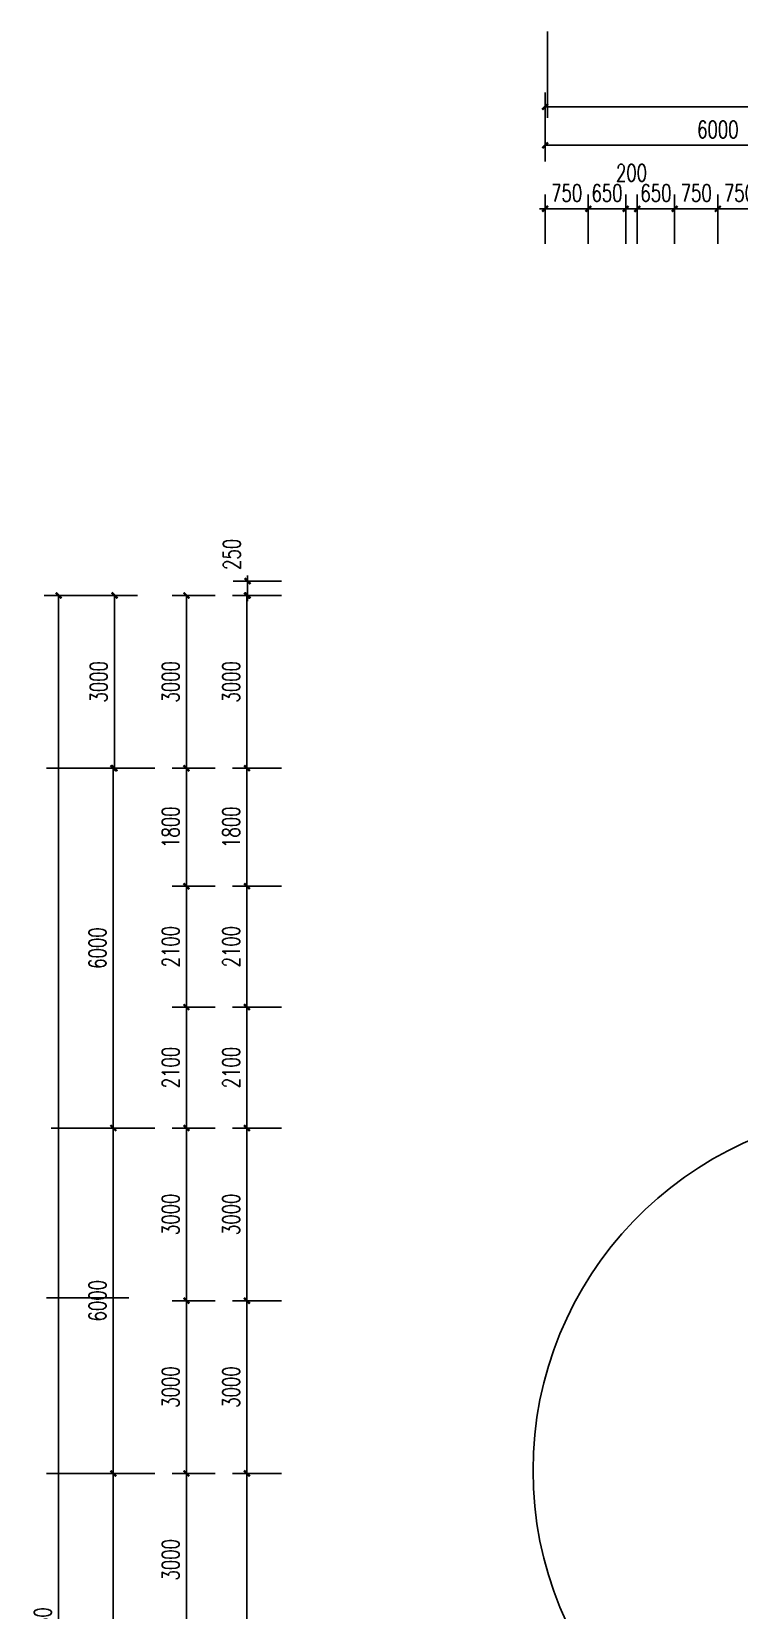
# Model space of a CAD drawing. Header units: millimetres. Extents: x -150677 to 588340, y -254013 to 149700.
# Drawn here: x 143642 to 155936, y -96336 to -68911 of the extents above; entities that cross this region are included whole.
import ezdxf

# ---------------------------------------------------------------- set-up
doc = ezdxf.new("R2010")
doc.units = ezdxf.units.MM
doc.header["$LTSCALE"] = 10
doc.header["$MEASUREMENT"] = 0
doc.layers.add('PUB_DIM', color=3, linetype='Continuous')
doc.styles.add('_TCH_DIM_T3', font='SIMPLEX', dxfattribs={"width": 0.705882, "bigfont": 'GBCBIG'})
doc.dimstyles.new('_TCH_ARCH&&100', dxfattribs={"dimtxt": 297.5, "dimasz": 100, "dimexe": 250, "dimexo": 300, "dimgap": 126.25, "dimtad": 1, "dimdec": 0, "dimzin": 0, "dimdsep": 46, "dimtxsty": '_TCH_DIM_T3', "dimblk": 'ARCHTICK', "dimcen": 0.09, "dimclrt": 7, "dimazin": 2, "dimtfac": 1, "dimtdec": 0, "dimtix": 1, "dimtmove": 2, "dimatfit": 3, "dimfxl": 1, "dimtolj": 1, "dimtzin": 0, "dimarcsym": 0})

# ---------------------------------------------------------------- blocks, each defined once
blk = doc.blocks.new('_ArchTick')
at = {"color": 0, "linetype": 'ByBlock', "const_width": 0.4}
blk.add_lwpolyline([(-0.5, -0.5), (0.5, 0.5)], dxfattribs=at)
blk = doc.blocks.new('*D513')
at = {"layer": 'Defpoints', "color": 0, "transparency": 16777216}
for p in [(147383, -93956), (148281, -93956), (148281, -99956)]:
    blk.add_point(p, dxfattribs=at)
at = {"layer": 'PUB_DIM', "color": 0, "lineweight": -2, "transparency": 16777216}
for p, q in [((147981, -93956), (147133, -93956)), ((147383, -99956), (147383, -93956)), ((147981, -99956), (147133, -99956))]:
    blk.add_line(p, q, dxfattribs=at)
at = {"layer": 'PUB_DIM', "color": 0, "lineweight": -2, "transparency": 16777216, "xscale": 100, "yscale": 100, "zscale": 100}
for p, rotation in [((147383, -93956), 90), ((147383, -99956), 270)]:
    blk.add_blockref('_ArchTick', p, dxfattribs=dict(at, rotation=rotation))
at = {"layer": 'PUB_DIM', "color": 7, "transparency": 16777216, "insert": (147108, -96956), "char_height": 297.5, "attachment_point": 5, "rotation": 90, "style": '_TCH_DIM_T3'}
blk.add_mtext('\\A1;6000', dxfattribs=at)
blk = doc.blocks.new('*D514')
at = {"layer": 'Defpoints', "color": 0, "transparency": 16777216}
for p in [(147383, -90956), (148281, -90956), (148281, -93956)]:
    blk.add_point(p, dxfattribs=at)
at = {"layer": 'PUB_DIM', "color": 0, "lineweight": -2, "transparency": 16777216}
for p, q in [((147981, -90956), (147133, -90956)), ((147383, -93956), (147383, -90956)), ((147981, -93956), (147133, -93956))]:
    blk.add_line(p, q, dxfattribs=at)
at = {"layer": 'PUB_DIM', "color": 0, "lineweight": -2, "transparency": 16777216, "xscale": 100, "yscale": 100, "zscale": 100}
for p, rotation in [((147383, -90956), 90), ((147383, -93956), 270)]:
    blk.add_blockref('_ArchTick', p, dxfattribs=dict(at, rotation=rotation))
at = {"layer": 'PUB_DIM', "color": 7, "transparency": 16777216, "insert": (147108, -92456), "char_height": 297.5, "attachment_point": 5, "rotation": 90, "style": '_TCH_DIM_T3'}
blk.add_mtext('\\A1;3000', dxfattribs=at)
blk = doc.blocks.new('*D515')
at = {"layer": 'Defpoints', "color": 0, "transparency": 16777216}
for p in [(147383, -87956), (148281, -87956), (148281, -90956)]:
    blk.add_point(p, dxfattribs=at)
at = {"layer": 'PUB_DIM', "color": 0, "lineweight": -2, "transparency": 16777216}
for p, q in [((147981, -87956), (147133, -87956)), ((147383, -90956), (147383, -87956)), ((147981, -90956), (147133, -90956))]:
    blk.add_line(p, q, dxfattribs=at)
at = {"layer": 'PUB_DIM', "color": 0, "lineweight": -2, "transparency": 16777216, "xscale": 100, "yscale": 100, "zscale": 100}
for p, rotation in [((147383, -87956), 90), ((147383, -90956), 270)]:
    blk.add_blockref('_ArchTick', p, dxfattribs=dict(at, rotation=rotation))
at = {"layer": 'PUB_DIM', "color": 7, "transparency": 16777216, "insert": (147108, -89456), "char_height": 297.5, "attachment_point": 5, "rotation": 90, "style": '_TCH_DIM_T3'}
blk.add_mtext('\\A1;3000', dxfattribs=at)
blk = doc.blocks.new('*D516')
at = {"layer": 'Defpoints', "color": 0, "transparency": 16777216}
for p in [(147383, -85856), (148281, -85856), (148281, -87956)]:
    blk.add_point(p, dxfattribs=at)
at = {"layer": 'PUB_DIM', "color": 0, "lineweight": -2, "transparency": 16777216}
for p, q in [((147981, -85856), (147133, -85856)), ((147383, -87956), (147383, -85856)), ((147981, -87956), (147133, -87956))]:
    blk.add_line(p, q, dxfattribs=at)
at = {"layer": 'PUB_DIM', "color": 0, "lineweight": -2, "transparency": 16777216, "xscale": 100, "yscale": 100, "zscale": 100}
for p, rotation in [((147383, -85856), 90), ((147383, -87956), 270)]:
    blk.add_blockref('_ArchTick', p, dxfattribs=dict(at, rotation=rotation))
at = {"layer": 'PUB_DIM', "color": 7, "transparency": 16777216, "insert": (147108, -86906), "char_height": 297.5, "attachment_point": 5, "rotation": 90, "style": '_TCH_DIM_T3'}
blk.add_mtext('\\A1;2100', dxfattribs=at)
blk = doc.blocks.new('*D517')
at = {"layer": 'Defpoints', "color": 0, "transparency": 16777216}
for p in [(147383, -83756), (148281, -83756), (148281, -85856)]:
    blk.add_point(p, dxfattribs=at)
at = {"layer": 'PUB_DIM', "color": 0, "lineweight": -2, "transparency": 16777216}
for p, q in [((147981, -83756), (147133, -83756)), ((147383, -85856), (147383, -83756)), ((147981, -85856), (147133, -85856))]:
    blk.add_line(p, q, dxfattribs=at)
at = {"layer": 'PUB_DIM', "color": 0, "lineweight": -2, "transparency": 16777216, "xscale": 100, "yscale": 100, "zscale": 100}
for p, rotation in [((147383, -83756), 90), ((147383, -85856), 270)]:
    blk.add_blockref('_ArchTick', p, dxfattribs=dict(at, rotation=rotation))
at = {"layer": 'PUB_DIM', "color": 7, "transparency": 16777216, "insert": (147108, -84806), "char_height": 297.5, "attachment_point": 5, "rotation": 90, "style": '_TCH_DIM_T3'}
blk.add_mtext('\\A1;2100', dxfattribs=at)
blk = doc.blocks.new('*D518')
at = {"layer": 'Defpoints', "color": 0, "transparency": 16777216}
for p in [(147383, -81706), (148281, -81706), (148281, -83756)]:
    blk.add_point(p, dxfattribs=at)
at = {"layer": 'PUB_DIM', "color": 0, "lineweight": -2, "transparency": 16777216}
for p, q in [((147981, -81706), (147133, -81706)), ((147383, -83756), (147383, -81706)), ((147981, -83756), (147133, -83756))]:
    blk.add_line(p, q, dxfattribs=at)
at = {"layer": 'PUB_DIM', "color": 0, "lineweight": -2, "transparency": 16777216, "xscale": 100, "yscale": 100, "zscale": 100}
for p, rotation in [((147383, -81706), 90), ((147383, -83756), 270)]:
    blk.add_blockref('_ArchTick', p, dxfattribs=dict(at, rotation=rotation))
at = {"layer": 'PUB_DIM', "color": 7, "transparency": 16777216, "insert": (147108, -82731), "char_height": 297.5, "attachment_point": 5, "rotation": 90, "style": '_TCH_DIM_T3'}
blk.add_mtext('\\A1;1800', dxfattribs=at)
blk = doc.blocks.new('*D519')
at = {"layer": 'Defpoints', "color": 0, "transparency": 16777216}
for p in [(147383, -78706), (148281, -78706), (148281, -81706)]:
    blk.add_point(p, dxfattribs=at)
at = {"layer": 'PUB_DIM', "color": 0, "lineweight": -2, "transparency": 16777216}
for p, q in [((147981, -78706), (147133, -78706)), ((147383, -81706), (147383, -78706)), ((147981, -81706), (147133, -81706))]:
    blk.add_line(p, q, dxfattribs=at)
at = {"layer": 'PUB_DIM', "color": 0, "lineweight": -2, "transparency": 16777216, "xscale": 100, "yscale": 100, "zscale": 100}
for p, rotation in [((147383, -78706), 90), ((147383, -81706), 270)]:
    blk.add_blockref('_ArchTick', p, dxfattribs=dict(at, rotation=rotation))
at = {"layer": 'PUB_DIM', "color": 7, "transparency": 16777216, "insert": (147108, -80206), "char_height": 297.5, "attachment_point": 5, "rotation": 90, "style": '_TCH_DIM_T3'}
blk.add_mtext('\\A1;3000', dxfattribs=at)
blk = doc.blocks.new('*D527')
at = {"layer": 'Defpoints', "color": 0, "transparency": 16777216}
for p in [(146332, -93956), (147133, -93956), (147133, -96956)]:
    blk.add_point(p, dxfattribs=at)
at = {"layer": 'PUB_DIM', "color": 0, "lineweight": -2, "transparency": 16777216}
for p, q in [((146833, -93956), (146082, -93956)), ((146332, -96956), (146332, -93956)), ((146833, -96956), (146082, -96956))]:
    blk.add_line(p, q, dxfattribs=at)
at = {"layer": 'PUB_DIM', "color": 0, "lineweight": -2, "transparency": 16777216, "xscale": 100, "yscale": 100, "zscale": 100}
for p, rotation in [((146332, -93956), 90), ((146332, -96956), 270)]:
    blk.add_blockref('_ArchTick', p, dxfattribs=dict(at, rotation=rotation))
at = {"layer": 'PUB_DIM', "color": 7, "transparency": 16777216, "insert": (146057, -95456), "char_height": 297.5, "attachment_point": 5, "rotation": 90, "style": '_TCH_DIM_T3'}
blk.add_mtext('\\A1;3000', dxfattribs=at)
blk = doc.blocks.new('*D528')
at = {"layer": 'Defpoints', "color": 0, "transparency": 16777216}
for p in [(146332, -90956), (147133, -90956), (147133, -93956)]:
    blk.add_point(p, dxfattribs=at)
at = {"layer": 'PUB_DIM', "color": 0, "lineweight": -2, "transparency": 16777216}
for p, q in [((146833, -90956), (146082, -90956)), ((146332, -93956), (146332, -90956)), ((146833, -93956), (146082, -93956))]:
    blk.add_line(p, q, dxfattribs=at)
at = {"layer": 'PUB_DIM', "color": 0, "lineweight": -2, "transparency": 16777216, "xscale": 100, "yscale": 100, "zscale": 100}
for p, rotation in [((146332, -90956), 90), ((146332, -93956), 270)]:
    blk.add_blockref('_ArchTick', p, dxfattribs=dict(at, rotation=rotation))
at = {"layer": 'PUB_DIM', "color": 7, "transparency": 16777216, "insert": (146057, -92456), "char_height": 297.5, "attachment_point": 5, "rotation": 90, "style": '_TCH_DIM_T3'}
blk.add_mtext('\\A1;3000', dxfattribs=at)
blk = doc.blocks.new('*D529')
at = {"layer": 'Defpoints', "color": 0, "transparency": 16777216}
for p in [(146332, -87956), (147133, -87956), (147133, -90956)]:
    blk.add_point(p, dxfattribs=at)
at = {"layer": 'PUB_DIM', "color": 0, "lineweight": -2, "transparency": 16777216}
for p, q in [((146833, -87956), (146082, -87956)), ((146332, -90956), (146332, -87956)), ((146833, -90956), (146082, -90956))]:
    blk.add_line(p, q, dxfattribs=at)
at = {"layer": 'PUB_DIM', "color": 0, "lineweight": -2, "transparency": 16777216, "xscale": 100, "yscale": 100, "zscale": 100}
for p, rotation in [((146332, -87956), 90), ((146332, -90956), 270)]:
    blk.add_blockref('_ArchTick', p, dxfattribs=dict(at, rotation=rotation))
at = {"layer": 'PUB_DIM', "color": 7, "transparency": 16777216, "insert": (146057, -89456), "char_height": 297.5, "attachment_point": 5, "rotation": 90, "style": '_TCH_DIM_T3'}
blk.add_mtext('\\A1;3000', dxfattribs=at)
blk = doc.blocks.new('*D530')
at = {"layer": 'Defpoints', "color": 0, "transparency": 16777216}
for p in [(146332, -85856), (147133, -85856), (147133, -87956)]:
    blk.add_point(p, dxfattribs=at)
at = {"layer": 'PUB_DIM', "color": 0, "lineweight": -2, "transparency": 16777216}
for p, q in [((146833, -85856), (146082, -85856)), ((146332, -87956), (146332, -85856)), ((146833, -87956), (146082, -87956))]:
    blk.add_line(p, q, dxfattribs=at)
at = {"layer": 'PUB_DIM', "color": 0, "lineweight": -2, "transparency": 16777216, "xscale": 100, "yscale": 100, "zscale": 100}
for p, rotation in [((146332, -85856), 90), ((146332, -87956), 270)]:
    blk.add_blockref('_ArchTick', p, dxfattribs=dict(at, rotation=rotation))
at = {"layer": 'PUB_DIM', "color": 7, "transparency": 16777216, "insert": (146057, -86906), "char_height": 297.5, "attachment_point": 5, "rotation": 90, "style": '_TCH_DIM_T3'}
blk.add_mtext('\\A1;2100', dxfattribs=at)
blk = doc.blocks.new('*D531')
at = {"layer": 'Defpoints', "color": 0, "transparency": 16777216}
for p in [(146332, -83756), (147133, -83756), (147133, -85856)]:
    blk.add_point(p, dxfattribs=at)
at = {"layer": 'PUB_DIM', "color": 0, "lineweight": -2, "transparency": 16777216}
for p, q in [((146833, -83756), (146082, -83756)), ((146332, -85856), (146332, -83756)), ((146833, -85856), (146082, -85856))]:
    blk.add_line(p, q, dxfattribs=at)
at = {"layer": 'PUB_DIM', "color": 0, "lineweight": -2, "transparency": 16777216, "xscale": 100, "yscale": 100, "zscale": 100}
for p, rotation in [((146332, -83756), 90), ((146332, -85856), 270)]:
    blk.add_blockref('_ArchTick', p, dxfattribs=dict(at, rotation=rotation))
at = {"layer": 'PUB_DIM', "color": 7, "transparency": 16777216, "insert": (146057, -84806), "char_height": 297.5, "attachment_point": 5, "rotation": 90, "style": '_TCH_DIM_T3'}
blk.add_mtext('\\A1;2100', dxfattribs=at)
blk = doc.blocks.new('*D532')
at = {"layer": 'Defpoints', "color": 0, "transparency": 16777216}
for p in [(146332, -81706), (147133, -81706), (147133, -83756)]:
    blk.add_point(p, dxfattribs=at)
at = {"layer": 'PUB_DIM', "color": 0, "lineweight": -2, "transparency": 16777216}
for p, q in [((146833, -81706), (146082, -81706)), ((146332, -83756), (146332, -81706)), ((146833, -83756), (146082, -83756))]:
    blk.add_line(p, q, dxfattribs=at)
at = {"layer": 'PUB_DIM', "color": 0, "lineweight": -2, "transparency": 16777216, "xscale": 100, "yscale": 100, "zscale": 100}
for p, rotation in [((146332, -81706), 90), ((146332, -83756), 270)]:
    blk.add_blockref('_ArchTick', p, dxfattribs=dict(at, rotation=rotation))
at = {"layer": 'PUB_DIM', "color": 7, "transparency": 16777216, "insert": (146057, -82731), "char_height": 297.5, "attachment_point": 5, "rotation": 90, "style": '_TCH_DIM_T3'}
blk.add_mtext('\\A1;1800', dxfattribs=at)
blk = doc.blocks.new('*D533')
at = {"layer": 'Defpoints', "color": 0, "transparency": 16777216}
for p in [(146332, -78706), (147133, -78706), (147133, -81706)]:
    blk.add_point(p, dxfattribs=at)
at = {"layer": 'PUB_DIM', "color": 0, "lineweight": -2, "transparency": 16777216}
for p, q in [((146833, -78706), (146082, -78706)), ((146332, -81706), (146332, -78706)), ((146833, -81706), (146082, -81706))]:
    blk.add_line(p, q, dxfattribs=at)
at = {"layer": 'PUB_DIM', "color": 0, "lineweight": -2, "transparency": 16777216, "xscale": 100, "yscale": 100, "zscale": 100}
for p, rotation in [((146332, -78706), 90), ((146332, -81706), 270)]:
    blk.add_blockref('_ArchTick', p, dxfattribs=dict(at, rotation=rotation))
at = {"layer": 'PUB_DIM', "color": 7, "transparency": 16777216, "insert": (146057, -80206), "char_height": 297.5, "attachment_point": 5, "rotation": 90, "style": '_TCH_DIM_T3'}
blk.add_mtext('\\A1;3000', dxfattribs=at)
blk = doc.blocks.new('*D537')
at = {"layer": 'Defpoints', "color": 0, "transparency": 16777216}
for p in [(145062, -93956), (146082, -93956), (146082, -99956)]:
    blk.add_point(p, dxfattribs=at)
at = {"layer": 'PUB_DIM', "color": 0, "lineweight": -2, "transparency": 16777216}
for p, q in [((145782, -93956), (144812, -93956)), ((145062, -99956), (145062, -93956)), ((145782, -99956), (144812, -99956))]:
    blk.add_line(p, q, dxfattribs=at)
at = {"layer": 'PUB_DIM', "color": 0, "lineweight": -2, "transparency": 16777216, "xscale": 100, "yscale": 100, "zscale": 100}
for p, rotation in [((145062, -93956), 90), ((145062, -99956), 270)]:
    blk.add_blockref('_ArchTick', p, dxfattribs=dict(at, rotation=rotation))
at = {"layer": 'PUB_DIM', "color": 7, "transparency": 16777216, "insert": (144787, -96956), "char_height": 297.5, "attachment_point": 5, "rotation": 90, "style": '_TCH_DIM_T3'}
blk.add_mtext('\\A1;6000', dxfattribs=at)
blk = doc.blocks.new('*D538')
at = {"layer": 'Defpoints', "color": 0, "transparency": 16777216}
for p in [(145062, -87956), (146082, -87956), (146082, -93956)]:
    blk.add_point(p, dxfattribs=at)
at = {"layer": 'PUB_DIM', "color": 0, "lineweight": -2, "transparency": 16777216}
for p, q in [((145782, -87956), (144812, -87956)), ((145062, -93956), (145062, -87956)), ((145782, -93956), (144812, -93956))]:
    blk.add_line(p, q, dxfattribs=at)
at = {"layer": 'PUB_DIM', "color": 0, "lineweight": -2, "transparency": 16777216, "xscale": 100, "yscale": 100, "zscale": 100}
for p, rotation in [((145062, -87956), 90), ((145062, -93956), 270)]:
    blk.add_blockref('_ArchTick', p, dxfattribs=dict(at, rotation=rotation))
at = {"layer": 'PUB_DIM', "color": 7, "transparency": 16777216, "insert": (144787, -90956), "char_height": 297.5, "attachment_point": 5, "rotation": 90, "style": '_TCH_DIM_T3'}
blk.add_mtext('\\A1;6000', dxfattribs=at)
blk = doc.blocks.new('*D539')
at = {"layer": 'Defpoints', "color": 0, "transparency": 16777216}
for p in [(145062, -81706), (146082, -81706), (146082, -87956)]:
    blk.add_point(p, dxfattribs=at)
at = {"layer": 'PUB_DIM', "color": 0, "lineweight": -2, "transparency": 16777216}
for p, q in [((145782, -81706), (144812, -81706)), ((145062, -87956), (145062, -81706)), ((145782, -87956), (144812, -87956))]:
    blk.add_line(p, q, dxfattribs=at)
at = {"layer": 'PUB_DIM', "color": 0, "lineweight": -2, "transparency": 16777216, "xscale": 100, "yscale": 100, "zscale": 100}
for p, rotation in [((145062, -81706), 90), ((145062, -87956), 270)]:
    blk.add_blockref('_ArchTick', p, dxfattribs=dict(at, rotation=rotation))
at = {"layer": 'PUB_DIM', "color": 7, "transparency": 16777216, "insert": (144787, -84831), "char_height": 297.5, "attachment_point": 5, "rotation": 90, "style": '_TCH_DIM_T3'}
blk.add_mtext('\\A1;6000', dxfattribs=at)
blk = doc.blocks.new('*D540')
at = {"layer": 'Defpoints', "color": 0, "transparency": 16777216}
for p in [(158561, -70886), (152561, -71468), (158561, -71468)]:
    blk.add_point(p, dxfattribs=at)
at = {"layer": 'PUB_DIM', "color": 0, "lineweight": -2, "transparency": 16777216}
for p, q in [((152561, -71168), (152561, -70636)), ((158561, -71168), (158561, -70636)), ((152561, -70886), (158561, -70886))]:
    blk.add_line(p, q, dxfattribs=at)
at = {"layer": 'PUB_DIM', "color": 0, "lineweight": -2, "transparency": 16777216, "xscale": 100, "yscale": 100, "zscale": 100, "rotation": 180}
blk.add_blockref('_ArchTick', (152561, -70886), dxfattribs=at)
at = {"layer": 'PUB_DIM', "color": 0, "lineweight": -2, "transparency": 16777216, "xscale": 100, "yscale": 100, "zscale": 100}
blk.add_blockref('_ArchTick', (158561, -70886), dxfattribs=at)
at = {"layer": 'PUB_DIM', "color": 7, "transparency": 16777216, "insert": (155561, -70611), "char_height": 297.5, "attachment_point": 5, "style": '_TCH_DIM_T3'}
blk.add_mtext('\\A1;6000', dxfattribs=at)
blk = doc.blocks.new('*D560')
at = {"layer": 'Defpoints', "color": 0, "transparency": 16777216}
for p in [(145083, -78706), (145782, -78706), (145782, -81706)]:
    blk.add_point(p, dxfattribs=at)
at = {"layer": 'PUB_DIM', "color": 0, "lineweight": -2, "transparency": 16777216}
for p, q in [((145482, -78706), (144833, -78706)), ((145083, -81706), (145083, -78706)), ((145482, -81706), (144833, -81706))]:
    blk.add_line(p, q, dxfattribs=at)
at = {"layer": 'PUB_DIM', "color": 0, "lineweight": -2, "transparency": 16777216, "xscale": 100, "yscale": 100, "zscale": 100}
for p, rotation in [((145083, -78706), 90), ((145083, -81706), 270)]:
    blk.add_blockref('_ArchTick', p, dxfattribs=dict(at, rotation=rotation))
at = {"layer": 'PUB_DIM', "color": 7, "transparency": 16777216, "insert": (144808, -80206), "char_height": 297.5, "attachment_point": 5, "rotation": 90, "style": '_TCH_DIM_T3'}
blk.add_mtext('\\A1;3000', dxfattribs=at)
blk = doc.blocks.new('*D562')
at = {"layer": 'Defpoints', "color": 0, "transparency": 16777216}
for p in [(213761, -70217), (152561, -70999), (213761, -70999)]:
    blk.add_point(p, dxfattribs=at)
at = {"layer": 'PUB_DIM', "color": 0, "lineweight": -2, "transparency": 16777216}
for p, q in [((152561, -70699), (152561, -69967)), ((213761, -70699), (213761, -69967)), ((152561, -70217), (213761, -70217))]:
    blk.add_line(p, q, dxfattribs=at)
at = {"layer": 'PUB_DIM', "color": 0, "lineweight": -2, "transparency": 16777216, "xscale": 100, "yscale": 100, "zscale": 100, "rotation": 180}
blk.add_blockref('_ArchTick', (152561, -70217), dxfattribs=at)
at = {"layer": 'PUB_DIM', "color": 0, "lineweight": -2, "transparency": 16777216, "xscale": 100, "yscale": 100, "zscale": 100}
blk.add_blockref('_ArchTick', (213761, -70217), dxfattribs=at)
at = {"layer": 'PUB_DIM', "color": 7, "transparency": 16777216, "insert": (183161, -69942), "char_height": 297.5, "attachment_point": 5, "style": '_TCH_DIM_T3'}
blk.add_mtext('\\A1;61200', dxfattribs=at)
blk = doc.blocks.new('*D563')
at = {"layer": 'Defpoints', "color": 0, "transparency": 16777216}
for p in [(147394, -78456), (148281, -78456), (148281, -78706)]:
    blk.add_point(p, dxfattribs=at)
at = {"layer": 'PUB_DIM', "color": 0, "lineweight": -2, "transparency": 16777216}
for p, q in [((147394, -78456), (147394, -78356)), ((147981, -78456), (147144, -78456)), ((147981, -78706), (147144, -78706)), ((147394, -78706), (147394, -78456)), ((147394, -78706), (147394, -78806))]:
    blk.add_line(p, q, dxfattribs=at)
at = {"layer": 'PUB_DIM', "color": 0, "lineweight": -2, "transparency": 16777216, "xscale": 100, "yscale": 100, "zscale": 100}
for p, rotation in [((147394, -78456), 270), ((147394, -78706), 90)]:
    blk.add_blockref('_ArchTick', p, dxfattribs=dict(at, rotation=rotation))
at = {"layer": 'PUB_DIM', "color": 7, "transparency": 16777216, "insert": (147119, -77992), "char_height": 297.5, "attachment_point": 5, "rotation": 90, "style": '_TCH_DIM_T3'}
blk.add_mtext('\\A1;250', dxfattribs=at)
blk = doc.blocks.new('*D564')
at = {"layer": 'Defpoints', "color": 0, "transparency": 16777216}
for p in [(144112, -78706), (145059, -78706), (145059, -114756)]:
    blk.add_point(p, dxfattribs=at)
at = {"layer": 'PUB_DIM', "color": 0, "lineweight": -2, "transparency": 16777216}
for p, q in [((144759, -78706), (143862, -78706)), ((144112, -114756), (144112, -78706)), ((144759, -114756), (143862, -114756))]:
    blk.add_line(p, q, dxfattribs=at)
at = {"layer": 'PUB_DIM', "color": 0, "lineweight": -2, "transparency": 16777216, "xscale": 100, "yscale": 100, "zscale": 100}
for p, rotation in [((144112, -78706), 90), ((144112, -114756), 270)]:
    blk.add_blockref('_ArchTick', p, dxfattribs=dict(at, rotation=rotation))
at = {"layer": 'PUB_DIM', "color": 7, "transparency": 16777216, "insert": (143837, -96731), "char_height": 297.5, "attachment_point": 5, "rotation": 90, "style": '_TCH_DIM_T3'}
blk.add_mtext('\\A1;36050', dxfattribs=at)
blk = doc.blocks.new('*D738')
at = {"layer": 'Defpoints', "color": 0, "transparency": 16777216}
for p in [(156311, -71990), (155561, -72898), (156311, -72898)]:
    blk.add_point(p, dxfattribs=at)
at = {"layer": 'PUB_DIM', "color": 0, "lineweight": -2, "transparency": 16777216}
for p, q in [((155561, -72598), (155561, -71740)), ((156311, -72598), (156311, -71740)), ((155561, -71990), (155461, -71990)), ((155561, -71990), (156311, -71990)), ((156311, -71990), (156411, -71990))]:
    blk.add_line(p, q, dxfattribs=at)
at = {"layer": 'PUB_DIM', "color": 0, "lineweight": -2, "transparency": 16777216, "xscale": 100, "yscale": 100, "zscale": 100}
blk.add_blockref('_ArchTick', (155561, -71990), dxfattribs=at)
at = {"layer": 'PUB_DIM', "color": 0, "lineweight": -2, "transparency": 16777216, "xscale": 100, "yscale": 100, "zscale": 100, "rotation": 180}
blk.add_blockref('_ArchTick', (156311, -71990), dxfattribs=at)
at = {"layer": 'PUB_DIM', "color": 7, "transparency": 16777216, "insert": (155936, -71715), "char_height": 297.5, "attachment_point": 5, "style": '_TCH_DIM_T3'}
blk.add_mtext('\\A1;750', dxfattribs=at)
blk = doc.blocks.new('*D739')
at = {"layer": 'Defpoints', "color": 0, "transparency": 16777216}
for p in [(155561, -71990), (154811, -72898), (155561, -72898)]:
    blk.add_point(p, dxfattribs=at)
at = {"layer": 'PUB_DIM', "color": 0, "lineweight": -2, "transparency": 16777216}
for p, q in [((154811, -72598), (154811, -71740)), ((155561, -72598), (155561, -71740)), ((154811, -71990), (154711, -71990)), ((154811, -71990), (155561, -71990)), ((155561, -71990), (155661, -71990))]:
    blk.add_line(p, q, dxfattribs=at)
at = {"layer": 'PUB_DIM', "color": 0, "lineweight": -2, "transparency": 16777216, "xscale": 100, "yscale": 100, "zscale": 100}
blk.add_blockref('_ArchTick', (154811, -71990), dxfattribs=at)
at = {"layer": 'PUB_DIM', "color": 0, "lineweight": -2, "transparency": 16777216, "xscale": 100, "yscale": 100, "zscale": 100, "rotation": 180}
blk.add_blockref('_ArchTick', (155561, -71990), dxfattribs=at)
at = {"layer": 'PUB_DIM', "color": 7, "transparency": 16777216, "insert": (155186, -71715), "char_height": 297.5, "attachment_point": 5, "style": '_TCH_DIM_T3'}
blk.add_mtext('\\A1;750', dxfattribs=at)
blk = doc.blocks.new('*D740')
at = {"layer": 'Defpoints', "color": 0, "transparency": 16777216}
for p in [(154811, -71990), (154161, -72898), (154811, -72898)]:
    blk.add_point(p, dxfattribs=at)
at = {"layer": 'PUB_DIM', "color": 0, "lineweight": -2, "transparency": 16777216}
for p, q in [((154161, -72598), (154161, -71740)), ((154811, -72598), (154811, -71740)), ((154161, -71990), (154061, -71990)), ((154161, -71990), (154811, -71990)), ((154811, -71990), (154911, -71990))]:
    blk.add_line(p, q, dxfattribs=at)
at = {"layer": 'PUB_DIM', "color": 0, "lineweight": -2, "transparency": 16777216, "xscale": 100, "yscale": 100, "zscale": 100}
blk.add_blockref('_ArchTick', (154161, -71990), dxfattribs=at)
at = {"layer": 'PUB_DIM', "color": 0, "lineweight": -2, "transparency": 16777216, "xscale": 100, "yscale": 100, "zscale": 100, "rotation": 180}
blk.add_blockref('_ArchTick', (154811, -71990), dxfattribs=at)
at = {"layer": 'PUB_DIM', "color": 7, "transparency": 16777216, "insert": (154486, -71715), "char_height": 297.5, "attachment_point": 5, "style": '_TCH_DIM_T3'}
blk.add_mtext('\\A1;650', dxfattribs=at)
blk = doc.blocks.new('*D741')
at = {"layer": 'Defpoints', "color": 0, "transparency": 16777216}
for p in [(154161, -71990), (153961, -72898), (154161, -72898)]:
    blk.add_point(p, dxfattribs=at)
at = {"layer": 'PUB_DIM', "color": 0, "lineweight": -2, "transparency": 16777216}
for p, q in [((153961, -72598), (153961, -71740)), ((154161, -72598), (154161, -71740)), ((153961, -71990), (153861, -71990)), ((153961, -71990), (154161, -71990)), ((154161, -71990), (154261, -71990))]:
    blk.add_line(p, q, dxfattribs=at)
at = {"layer": 'PUB_DIM', "color": 0, "lineweight": -2, "transparency": 16777216, "xscale": 100, "yscale": 100, "zscale": 100}
blk.add_blockref('_ArchTick', (153961, -71990), dxfattribs=at)
at = {"layer": 'PUB_DIM', "color": 0, "lineweight": -2, "transparency": 16777216, "xscale": 100, "yscale": 100, "zscale": 100, "rotation": 180}
blk.add_blockref('_ArchTick', (154161, -71990), dxfattribs=at)
at = {"layer": 'PUB_DIM', "color": 7, "transparency": 16777216, "insert": (154061, -71365), "char_height": 297.5, "attachment_point": 5, "style": '_TCH_DIM_T3'}
blk.add_mtext('\\A1;200', dxfattribs=at)
blk = doc.blocks.new('*D742')
at = {"layer": 'Defpoints', "color": 0, "transparency": 16777216}
for p in [(153961, -71990), (153311, -72898), (153961, -72898)]:
    blk.add_point(p, dxfattribs=at)
at = {"layer": 'PUB_DIM', "color": 0, "lineweight": -2, "transparency": 16777216}
for p, q in [((153311, -72598), (153311, -71740)), ((153961, -72598), (153961, -71740)), ((153311, -71990), (153211, -71990)), ((153311, -71990), (153961, -71990)), ((153961, -71990), (154061, -71990))]:
    blk.add_line(p, q, dxfattribs=at)
at = {"layer": 'PUB_DIM', "color": 0, "lineweight": -2, "transparency": 16777216, "xscale": 100, "yscale": 100, "zscale": 100}
blk.add_blockref('_ArchTick', (153311, -71990), dxfattribs=at)
at = {"layer": 'PUB_DIM', "color": 0, "lineweight": -2, "transparency": 16777216, "xscale": 100, "yscale": 100, "zscale": 100, "rotation": 180}
blk.add_blockref('_ArchTick', (153961, -71990), dxfattribs=at)
at = {"layer": 'PUB_DIM', "color": 7, "transparency": 16777216, "insert": (153636, -71715), "char_height": 297.5, "attachment_point": 5, "style": '_TCH_DIM_T3'}
blk.add_mtext('\\A1;650', dxfattribs=at)
blk = doc.blocks.new('*D743')
at = {"layer": 'Defpoints', "color": 0, "transparency": 16777216}
for p in [(153311, -71990), (152561, -72898), (153311, -72898)]:
    blk.add_point(p, dxfattribs=at)
at = {"layer": 'PUB_DIM', "color": 0, "lineweight": -2, "transparency": 16777216}
for p, q in [((152561, -72598), (152561, -71740)), ((153311, -72598), (153311, -71740)), ((152561, -71990), (152461, -71990)), ((152561, -71990), (153311, -71990)), ((153311, -71990), (153411, -71990))]:
    blk.add_line(p, q, dxfattribs=at)
at = {"layer": 'PUB_DIM', "color": 0, "lineweight": -2, "transparency": 16777216, "xscale": 100, "yscale": 100, "zscale": 100}
blk.add_blockref('_ArchTick', (152561, -71990), dxfattribs=at)
at = {"layer": 'PUB_DIM', "color": 0, "lineweight": -2, "transparency": 16777216, "xscale": 100, "yscale": 100, "zscale": 100, "rotation": 180}
blk.add_blockref('_ArchTick', (153311, -71990), dxfattribs=at)
at = {"layer": 'PUB_DIM', "color": 7, "transparency": 16777216, "insert": (152936, -71715), "char_height": 297.5, "attachment_point": 5, "style": '_TCH_DIM_T3'}
blk.add_mtext('\\A1;750', dxfattribs=at)

msp = doc.modelspace()

# ---------------------------------------------------------------- linework, layer by layer
msp.add_arc((158600.7, -93906), 6250, 92.29244, 267.70756)
at = {"layer": 'PUB_DIM'}
for p, q in [((152600.7, -70407.6), (152600.7, -68910.7)), ((145331.9, -78706), (143931.9, -78706)), ((145331.9, -81706), (143901.9, -81706)), ((145331.9, -87956), (143982.6, -87956)), ((145331.9, -90906), (143901.9, -90906)), ((145331.9, -93956), (143901.9, -93956))]:
    msp.add_line(p, q, dxfattribs=at)

# ---------------------------------------------------------------- dimensions: what is measured, and where the dimension line sits
for p1, p2, distance, picture, middle in [((152560.7, -70998.8), (213760.7, -70998.8), 782.1, '*D562', (183160.7, -69941.6)), ((152560.7, -71468.1), (158560.7, -71468.1), 581.9, '*D540', (155560.7, -70611.2)), ((152560.7, -72898.5), (153310.7, -72898.5), 908, '*D743', (152935.7, -71715.5)), ((153310.7, -72898.5), (153960.7, -72898.5), 908, '*D742', (153635.7, -71715.5)), ((154160.7, -72898.5), (154810.7, -72898.5), 908, '*D740', (154485.7, -71715.5)), ((154810.7, -72898.5), (155560.7, -72898.5), 908, '*D739', (155185.7, -71715.5)), ((155560.7, -72898.5), (156310.7, -72898.5), 908, '*D738', (155935.7, -71715.5)), ((145058.7, -114756), (145058.7, -78706), 946.3, '*D564', (143837.4, -96731)), ((145782, -81706), (145782, -78706), 698.9, '*D560', (144808.1, -80206)), ((147132.9, -81706), (147132.9, -78706), 800.9, '*D533', (146057, -80206)), ((148281.2, -81706), (148281.2, -78706), 898.3, '*D519', (147107.9, -80206)), ((147132.9, -85856), (147132.9, -83756), 800.9, '*D531', (146057, -84806)), ((148281.2, -85856), (148281.2, -83756), 898.3, '*D517', (147107.9, -84806)), ((147132.9, -87956), (147132.9, -85856), 800.9, '*D530', (146057, -86906)), ((148281.2, -87956), (148281.2, -85856), 898.3, '*D516', (147107.9, -86906)), ((146082, -93956), (146082, -87956), 1019.6, '*D538', (144787.4, -90956)), ((147132.9, -90956), (147132.9, -87956), 800.9, '*D529', (146057, -89456)), ((148281.2, -90956), (148281.2, -87956), 898.3, '*D515', (147107.9, -89456)), ((147132.9, -93956), (147132.9, -90956), 800.9, '*D528', (146057, -92456)), ((148281.2, -93956), (148281.2, -90956), 898.3, '*D514', (147107.9, -92456)), ((146082, -99956), (146082, -93956), 1019.6, '*D537', (144787.4, -96956)), ((147132.9, -96956), (147132.9, -93956), 800.9, '*D527', (146057, -95456)), ((148281.2, -99956), (148281.2, -93956), 898.3, '*D513', (147107.9, -96956))]:
    dim = msp.add_aligned_dim(p1=p1, p2=p2, distance=distance, dimstyle='_TCH_ARCH&&100', dxfattribs=at)
    dim.commit()
    dim.dimension.update_dxf_attribs({"geometry": picture, "text_midpoint": middle})
for base, p1, p2, angle, picture, middle in [((154160.7, -71990.5), (153960.7, -72898.5), (154160.7, -72898.5), 0, '*D741', (154060.7, -71365.5)), ((147394, -78456), (148281.2, -78706), (148281.2, -78456), 90, '*D563', (147119, -77991.8))]:
    dim = msp.add_linear_dim(base=base, p1=p1, p2=p2, angle=angle, dimstyle='_TCH_ARCH&&100', dxfattribs=at)
    dim.commit()
    dim.dimension.update_dxf_attribs({"geometry": picture, "text_midpoint": middle, "dimtype": 129})
for p1, p2, distance, text, picture, middle in [((146082, -87956), (146082, -81706), 1019.6, '6000', '*D539', (144787.4, -84831)), ((147132.9, -83756), (147132.9, -81706), 800.9, '1800', '*D532', (146057, -82731)), ((148281.2, -83756), (148281.2, -81706), 898.3, '1800', '*D518', (147107.9, -82731))]:
    dim = msp.add_aligned_dim(p1=p1, p2=p2, distance=distance, text=text, dimstyle='_TCH_ARCH&&100', dxfattribs=at)
    dim.commit()
    dim.dimension.update_dxf_attribs({"geometry": picture, "text_midpoint": middle})

doc.saveas('drawing.dxf')
